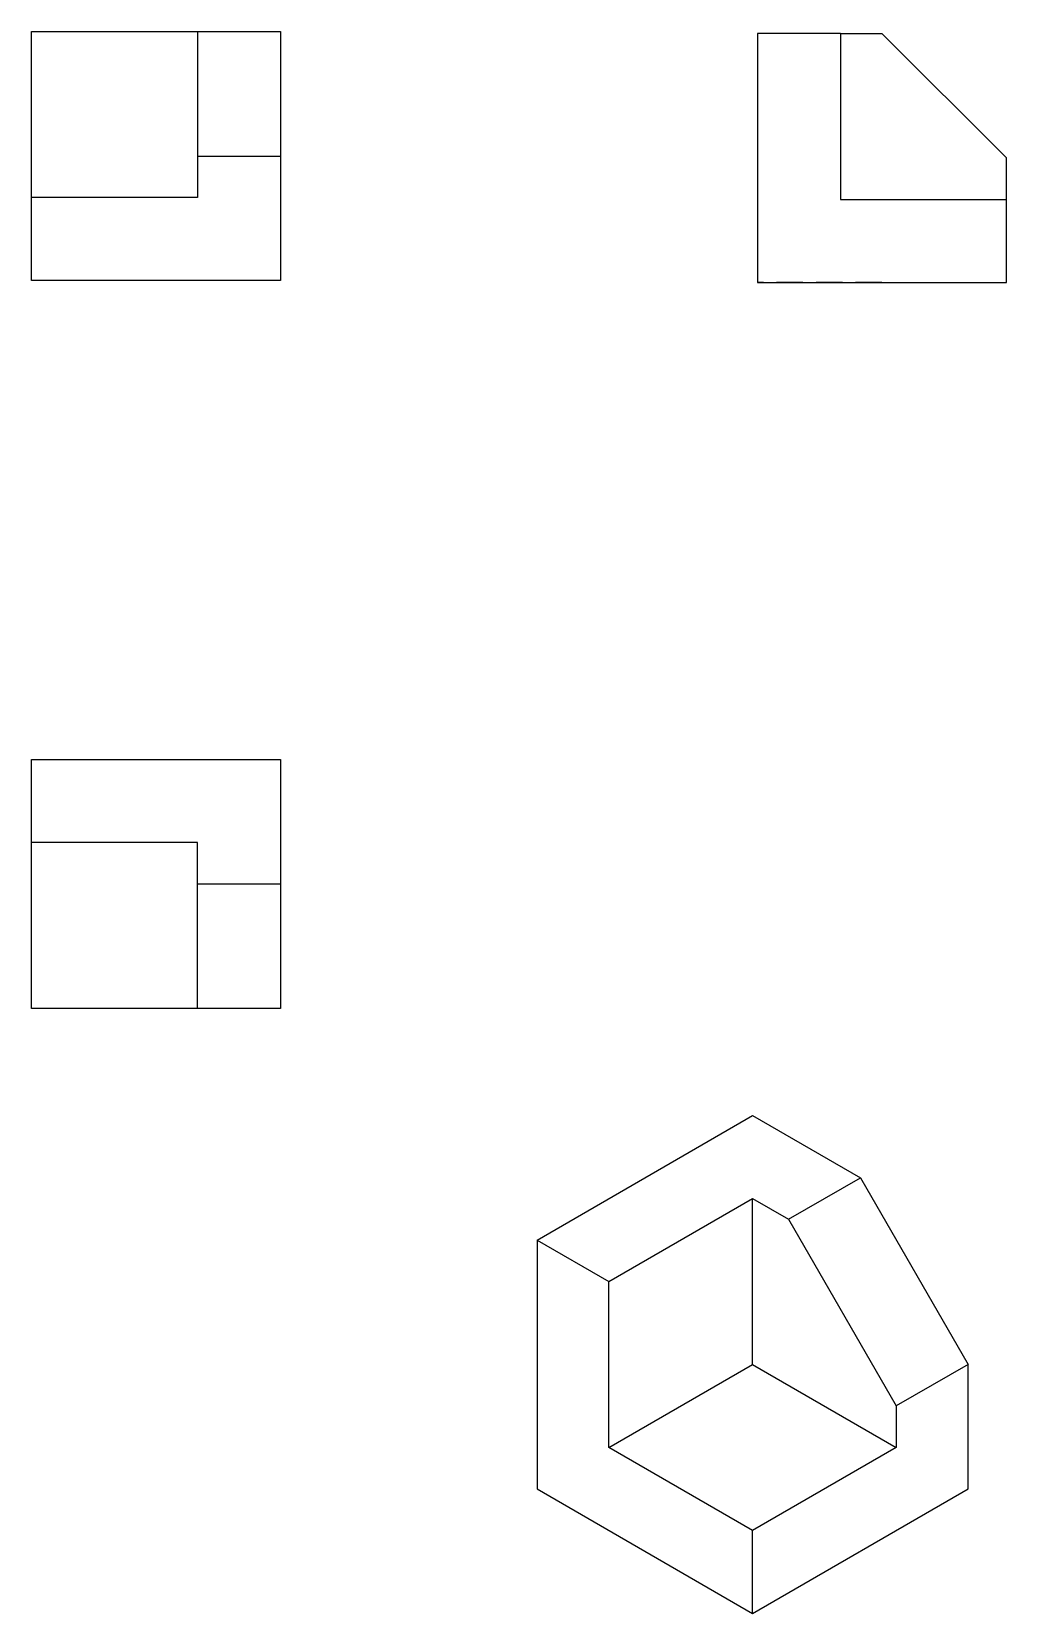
# Model space of a CAD drawing. Header units: millimetres. Extents: x 2562 to 2679, y 2259 to 2450.
import ezdxf

# ---------------------------------------------------------------- set-up
doc = ezdxf.new("R2010")
doc.units = ezdxf.units.MM
doc.linetypes.add('LÍNEAS_OCULTAS2', pattern=[4.7625, 3.175, -1.5875])
doc.layers.add('No Visibles', color=210, linetype='LÍNEAS_OCULTAS2', lineweight=30)

msp = doc.modelspace()

# ---------------------------------------------------------------- linework, layer by layer
for p, q in [((2561.94, 2420.09), (2561.94, 2450.09)), ((2561.94, 2450.09), (2591.94, 2450.09)), ((2581.94, 2450.09), (2581.94, 2430.09)), ((2591.94, 2450.09), (2591.94, 2420.09)), ((2659.44, 2449.87), (2649.44, 2449.87)), ((2649.44, 2449.87), (2649.44, 2419.87)), ((2659.44, 2449.87), (2659.44, 2429.87)), ((2659.44, 2449.87), (2664.44, 2449.87)), ((2664.44, 2449.87), (2679.44, 2434.87)), ((2581.94, 2435.09), (2591.94, 2435.09)), ((2679.44, 2429.87), (2679.44, 2434.87)), ((2581.94, 2430.09), (2561.94, 2430.09)), ((2659.44, 2429.87), (2679.44, 2429.87)), ((2679.44, 2419.87), (2679.44, 2429.87)), ((2591.94, 2420.09), (2561.94, 2420.09)), ((2649.44, 2419.87), (2679.44, 2419.87)), ((2561.94, 2362.37), (2591.94, 2362.37)), ((2561.94, 2332.37), (2561.94, 2362.37)), ((2591.94, 2362.37), (2591.94, 2332.37)), ((2581.94, 2352.37), (2561.94, 2352.37)), ((2581.94, 2332.37), (2581.94, 2352.37)), ((2581.94, 2347.37), (2591.94, 2347.37)), ((2591.94, 2332.37), (2561.94, 2332.37)), ((2622.87, 2304.45), (2648.85, 2319.45)), ((2648.85, 2319.45), (2661.84, 2311.95)), ((2653.18, 2306.95), (2661.84, 2311.95)), ((2661.84, 2311.95), (2674.83, 2289.45)), ((2631.53, 2299.45), (2648.85, 2309.45)), ((2648.85, 2289.45), (2648.85, 2309.45)), ((2648.85, 2309.45), (2653.18, 2306.95)), ((2653.18, 2306.95), (2666.17, 2284.45)), ((2622.87, 2304.45), (2622.87, 2274.45)), ((2622.87, 2304.45), (2631.53, 2299.45)), ((2631.53, 2279.45), (2631.53, 2299.45)), ((2631.53, 2279.45), (2648.85, 2289.45)), ((2648.85, 2289.45), (2666.17, 2279.45)), ((2674.83, 2289.45), (2666.17, 2284.45)), ((2674.83, 2274.45), (2674.83, 2289.45)), ((2666.17, 2284.45), (2666.17, 2279.45)), ((2648.85, 2269.45), (2631.53, 2279.45)), ((2666.17, 2279.45), (2648.85, 2269.45)), ((2622.87, 2274.45), (2648.85, 2259.45)), ((2648.85, 2259.45), (2674.83, 2274.45)), ((2648.85, 2259.45), (2648.85, 2269.45))]:
    msp.add_line(p, q)
at = {"layer": 'No Visibles'}
msp.add_line((2664.44, 2419.87), (2649.44, 2419.87), dxfattribs=at)

doc.saveas('drawing.dxf')
